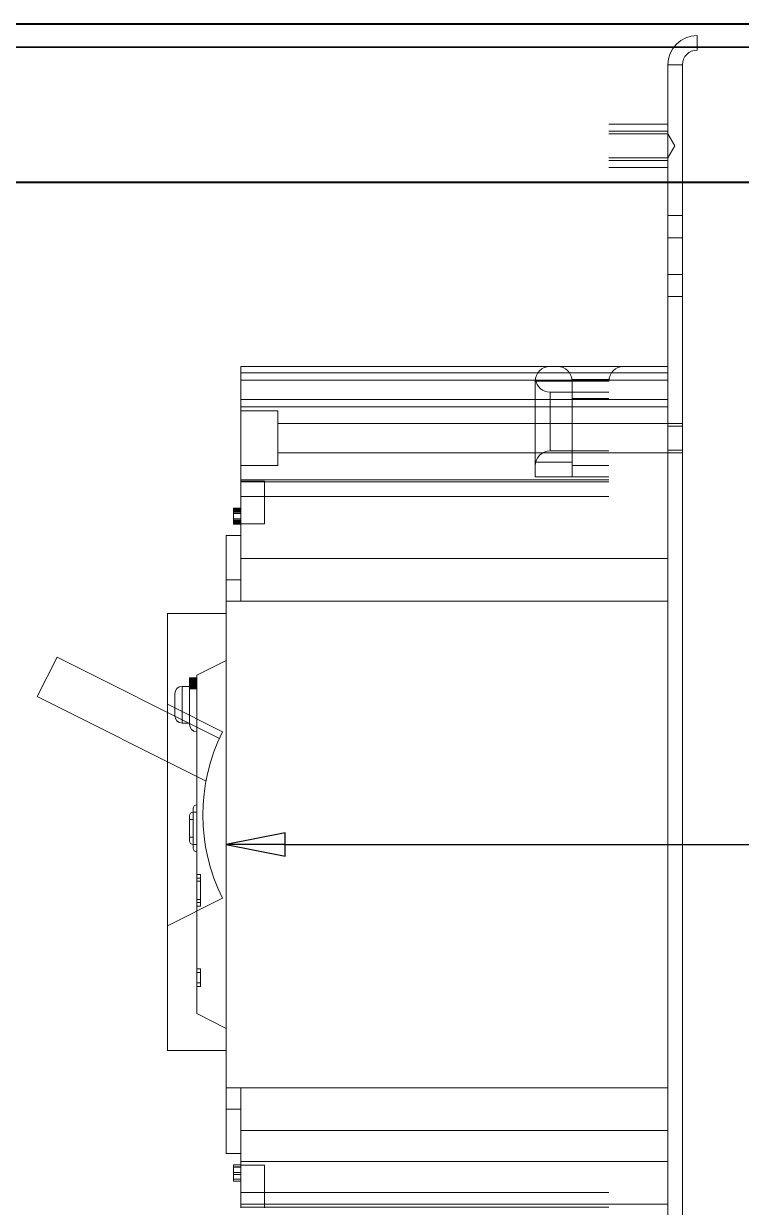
# Model space of a CAD drawing. Header units: millimetres. Extents: x 0 to 3364, y 0 to 2376.
# Drawn here: x 1990.8 to 2088.4, y 1212.4 to 1373.3 of the extents above; entities that cross this region are included whole.
import ezdxf

# ---------------------------------------------------------------- set-up
doc = ezdxf.new("R2010")
doc.units = ezdxf.units.MM
doc.header["$LTSCALE"] = 4
for name, color, linetype, lineweight, true_color in [('가려진 것(ISO)', 2, 'Continuous', 18, 0xffff00), ('가려진 좁은 것(ISO)', 2, 'Continuous', 18, 0xffff00), ('가시적인 것(ISO)', 3, 'Continuous', 40, 0x00ff00), ('가시적인 좁은 것(ISO)', 3, 'Continuous', 35, 0x00ff00), ('기호(ISO)', 5, 'Continuous', 25, 0x0000ff)]:
    doc.layers.add(name, color=color, linetype=linetype, lineweight=lineweight, true_color=true_color)

# ---------------------------------------------------------------- blocks, each defined once
blk = doc.blocks.new('품번기호11')
at = {"layer": '기호(ISO)', "color": 7}
for p, q in [((506.593, 315.825), (504.593, 315.425)), ((506.593, 315.025), (506.593, 315.825)), ((506.593, 315.425), (504.593, 315.425)), ((504.593, 315.425), (506.593, 315.025)), ((506.593, 315.425), (596.563, 315.425))]:
    blk.add_line(p, q, dxfattribs=at)
at = {"layer": '기호(ISO)', "color": 7, "flags": 128}
blk.add_lwpolyline([(506.593, 315.825), (504.593, 315.425), (506.593, 315.025), (506.593, 315.825)], dxfattribs=at)
at = {"layer": '기호(ISO)', "color": 7}
blk.add_solid([(506.593, 315.825), (504.593, 315.425), (506.593, 315.025), (506.593, 315.825)], dxfattribs=at)

msp = doc.modelspace()

# ---------------------------------------------------------------- linework, layer by layer
at = {"layer": '가려진 것(ISO)'}
for p, q in [((2078.3715, 1029.6988), (2078.3715, 1367.6988)), ((2080.3715, 1029.6988), (2080.3715, 1367.6988)), ((2078.3715, 1359.6488), (2070.3715, 1359.6488)), ((2078.3715, 1358.6988), (2070.3715, 1358.6988)), ((2078.3715, 1358.3198), (2070.3715, 1358.3198)), ((2079.3455, 1356.6988), (2078.3715, 1358.3198)), ((2079.3455, 1356.6988), (2078.3715, 1355.0778)), ((2078.3715, 1355.0778), (2070.3715, 1355.0778)), ((2070.3715, 1354.6988), (2078.3715, 1354.6988)), ((2078.3715, 1353.7488), (2070.3715, 1353.7488)), ((2078.3715, 1347.1988), (2080.3715, 1347.1988)), ((2078.3715, 1336.1988), (2080.3715, 1336.1988)), ((2020.3715, 1326.6988), (2020.3715, 1325.8351)), ((2078.3715, 1326.6988), (2020.3715, 1326.6988)), ((2020.3715, 1325.8351), (2020.3715, 1322.1988)), ((2020.3715, 1325.8351), (2078.3715, 1325.8351)), ((2020.3715, 1324.8388), (2078.3715, 1324.8388)), ((2020.3715, 1324.8314), (2078.3715, 1324.8314)), ((2060.3715, 1313.6988), (2060.3715, 1324.6988)), ((2070.3784, 1324.9383), (2065.3646, 1324.9383)), ((2065.3715, 1313.6988), (2065.3715, 1324.6988)), ((2070.3715, 1323.1988), (2062.3715, 1323.1988)), ((2070.3715, 1323.1779), (2065.3715, 1323.1779)), ((2020.3715, 1311.0988), (2020.3715, 1322.1988)), ((2078.3715, 1322.1988), (2020.3715, 1322.1988)), ((2070.3715, 1322.3213), (2065.3715, 1322.3213)), ((2078.3715, 1321.1988), (2020.3715, 1321.1988)), ((2025.3715, 1320.6488), (2020.3715, 1320.6488)), ((2025.3715, 1320.6488), (2025.3715, 1313.2488)), ((2078.3715, 1318.9488), (2025.3715, 1318.9488)), ((2080.3715, 1318.9488), (2078.3715, 1318.9488)), ((2078.3715, 1318.5698), (2080.3715, 1318.5698)), ((2078.3715, 1314.9488), (2025.3715, 1314.9488)), ((2070.3715, 1315.1988), (2062.3715, 1315.1988)), ((2065.3715, 1315.2196), (2070.3715, 1315.2196)), ((2078.3715, 1315.3278), (2080.3715, 1315.3278)), ((2078.3715, 1314.9488), (2080.3715, 1314.9488)), ((2025.3715, 1313.2488), (2020.3715, 1313.2488)), ((2060.3715, 1313.6988), (2060.3715, 1311.6988)), ((2065.3715, 1313.6988), (2065.3715, 1311.6988)), ((2065.3715, 1311.6988), (2060.3715, 1311.6988)), ((2070.3715, 1311.6988), (2065.3715, 1311.6988)), ((2020.3715, 1311.2911), (2070.3715, 1311.2911)), ((2020.3715, 1311.0988), (2020.3715, 1305.2988)), ((2023.5715, 1311.0988), (2020.3715, 1311.0988)), ((2023.5715, 1311.0988), (2023.5715, 1305.2988)), ((2020.3715, 1308.9988), (2070.3715, 1308.9988)), ((2019.3715, 1305.2488), (2019.3715, 1307.4488)), ((2020.3715, 1307.4488), (2019.3715, 1307.4488)), ((2020.3715, 1307.402), (2019.3715, 1307.402)), ((2020.3715, 1307.3084), (2019.3715, 1307.3084)), ((2020.3715, 1307.1679), (2019.3715, 1307.1679)), ((2020.3715, 1307.1211), (2019.3715, 1307.1211)), ((2020.3715, 1307.0275), (2019.3715, 1307.0275)), ((2020.3715, 1306.9339), (2019.3715, 1306.9339)), ((2020.3715, 1306.8871), (2019.3715, 1306.8871)), ((2020.3715, 1306.6998), (2019.3715, 1306.6998)), ((2020.3715, 1305.9977), (2019.3715, 1305.9977)), ((2020.3715, 1305.8105), (2019.3715, 1305.8105)), ((2020.3715, 1305.7637), (2019.3715, 1305.7637)), ((2020.3715, 1305.6701), (2019.3715, 1305.6701)), ((2020.3715, 1305.5764), (2019.3715, 1305.5764)), ((2020.3715, 1305.5296), (2019.3715, 1305.5296)), ((2020.3715, 1305.436), (2019.3715, 1305.436)), ((2020.3715, 1305.3892), (2019.3715, 1305.3892)), ((2020.3715, 1305.2956), (2019.3715, 1305.2956)), ((2020.3715, 1305.2488), (2019.3715, 1305.2488)), ((2020.3715, 1303.6988), (2020.3715, 1305.2988)), ((2023.5715, 1305.2988), (2020.3715, 1305.2988)), ((2018.3715, 1286.6988), (2018.3715, 1303.6988)), ((2020.3715, 1303.6988), (2018.3715, 1303.6988)), ((2020.3715, 1297.6988), (2020.3715, 1303.6988)), ((2078.3715, 1300.5988), (2020.3715, 1300.5988)), ((2020.3715, 1297.6988), (2020.3715, 1294.7988)), ((2018.3715, 1294.7988), (2020.3715, 1294.7988)), ((2078.3715, 1294.7988), (2020.3715, 1294.7988)), ((2018.3715, 1293.0988), (2010.3715, 1293.0988)), ((2010.3715, 1233.6988), (2010.3715, 1293.0988)), ((1992.6748, 1281.8199), (1995.3677, 1287.1817)), ((1995.3677, 1287.1817), (2017.4404, 1276.0962)), ((2014.3715, 1284.6988), (2018.3715, 1286.6988)), ((2018.3715, 1236.6988), (2018.3715, 1286.6988)), ((2013.3715, 1283.3488), (2013.3715, 1284.3488)), ((2014.3715, 1284.3488), (2013.3715, 1284.3488)), ((2014.3715, 1284.3169), (2013.3715, 1284.3169)), ((2014.3715, 1284.253), (2013.3715, 1284.253)), ((2014.3715, 1238.6988), (2014.3715, 1284.6988)), ((2013.3715, 1283.1988), (2012.3715, 1283.1988)), ((2014.3715, 1284.2211), (2013.3715, 1284.2211)), ((2014.3715, 1284.1573), (2013.3715, 1284.1573)), ((2014.3715, 1284.1254), (2013.3715, 1284.1254)), ((2014.3715, 1284.0615), (2013.3715, 1284.0615)), ((2014.3715, 1284.0296), (2013.3715, 1284.0296)), ((2014.3715, 1283.9977), (2013.3715, 1283.9977)), ((2014.3715, 1283.9658), (2013.3715, 1283.9658)), ((2014.3715, 1283.9339), (2013.3715, 1283.9339)), ((2014.3715, 1283.8701), (2013.3715, 1283.8701)), ((2014.3715, 1283.8381), (2013.3715, 1283.8381)), ((2014.3715, 1283.7743), (2013.3715, 1283.7743)), ((2014.3715, 1283.7105), (2013.3715, 1283.7105)), ((2014.3715, 1283.6786), (2013.3715, 1283.6786)), ((2014.3715, 1283.6467), (2013.3715, 1283.6467)), ((2014.3715, 1283.6147), (2013.3715, 1283.6147)), ((2014.3715, 1283.5828), (2013.3715, 1283.5828)), ((2014.3715, 1283.5509), (2013.3715, 1283.5509)), ((2014.3715, 1283.519), (2013.3715, 1283.519)), ((2014.3715, 1283.4871), (2013.3715, 1283.4871)), ((2014.3715, 1283.4552), (2013.3715, 1283.4552)), ((2014.3715, 1283.4232), (2013.3715, 1283.4232)), ((2014.3715, 1283.3913), (2013.3715, 1283.3913)), ((2014.3715, 1283.3594), (2013.3715, 1283.3594)), ((2013.3715, 1283.3488), (2013.3715, 1278.0488)), ((2014.3715, 1283.3275), (2013.3715, 1283.3275)), ((2014.3715, 1283.2956), (2013.3715, 1283.2956)), ((2014.3715, 1283.2318), (2013.3715, 1283.2318)), ((2014.3715, 1283.1998), (2013.3715, 1283.1998)), ((2014.3715, 1283.136), (2013.3715, 1283.136)), ((2014.3715, 1283.1041), (2013.3715, 1283.1041)), ((2014.3715, 1283.0722), (2013.3715, 1283.0722)), ((2014.3715, 1283.0403), (2013.3715, 1283.0403)), ((2014.3715, 1283.0084), (2013.3715, 1283.0084)), ((2014.3715, 1282.9764), (2013.3715, 1282.9764)), ((2014.3715, 1282.9445), (2013.3715, 1282.9445)), ((2014.3715, 1282.8807), (2013.3715, 1282.8807)), ((2014.3715, 1282.8488), (2013.3715, 1282.8488)), ((2015.6169, 1270.2979), (1992.6748, 1281.8199)), ((2011.3715, 1279.1988), (2011.3715, 1282.1988)), ((2010.3715, 1280.7654), (2017.8715, 1276.9988)), ((2013.3715, 1278.1988), (2012.3715, 1278.1988)), ((2013.8715, 1266.5988), (2013.8715, 1266.0988)), ((2013.3715, 1265.5988), (2013.3715, 1265.0988)), ((2013.3715, 1262.6988), (2013.3715, 1265.0988)), ((2013.8715, 1261.6988), (2013.8715, 1266.0988)), ((2013.3715, 1262.6988), (2013.3715, 1262.1988)), ((2013.8715, 1261.6988), (2013.8715, 1261.1988)), ((2014.3715, 1257.5988), (2014.8715, 1257.5988)), ((2014.8715, 1257.0988), (2014.3715, 1257.0988)), ((2014.8715, 1253.2988), (2014.8715, 1257.5988)), ((2017.8715, 1254.3988), (2010.3715, 1250.6321)), ((2014.8715, 1253.7988), (2014.3715, 1253.7988)), ((2014.3715, 1253.2988), (2014.8715, 1253.2988)), ((2014.3715, 1244.7988), (2014.8715, 1244.7988)), ((2014.8715, 1244.7988), (2014.8715, 1244.2988)), ((2014.8715, 1242.8988), (2014.8715, 1244.2988)), ((2014.3715, 1242.3988), (2014.8715, 1242.3988)), ((2014.8715, 1242.8988), (2014.8715, 1242.3988)), ((2018.3715, 1236.6988), (2014.3715, 1238.6988)), ((2018.3715, 1219.6988), (2018.3715, 1236.6988)), ((2018.3715, 1233.6988), (2010.3715, 1233.6988)), ((2018.3715, 1228.5988), (2020.3715, 1228.5988)), ((2020.3715, 1225.6988), (2020.3715, 1228.5988)), ((2020.3715, 1228.5988), (2078.3715, 1228.5988)), ((2020.3715, 1225.6988), (2020.3715, 1219.6988)), ((2020.3715, 1222.7988), (2078.3715, 1222.7988)), ((2020.3715, 1219.6988), (2018.3715, 1219.6988)), ((2020.3715, 1218.0988), (2020.3715, 1219.6988)), ((2078.3715, 1218.5988), (2020.3715, 1218.5988)), ((2019.3715, 1215.9288), (2019.3715, 1218.1488)), ((2020.3715, 1218.1488), (2019.3715, 1218.1488)), ((2020.3715, 1217.8654), (2019.3715, 1217.8654)), ((2020.3715, 1217.8181), (2019.3715, 1217.8181)), ((2020.3715, 1217.1096), (2019.3715, 1217.1096)), ((2020.3715, 1216.8262), (2019.3715, 1216.8262)), ((2020.3715, 1212.2988), (2020.3715, 1218.0988)), ((2023.5715, 1218.0988), (2020.3715, 1218.0988)), ((2023.5715, 1212.2988), (2023.5715, 1218.0988)), ((2020.3715, 1216.2122), (2019.3715, 1216.2122)), ((2020.3715, 1215.9288), (2019.3715, 1215.9288)), ((2020.3715, 1214.3988), (2070.3715, 1214.3988)), ((2078.3715, 1212.7988), (2020.3715, 1212.7988))]:
    msp.add_line(p, q, dxfattribs=at)
for centre, radius, start, end in [((2082.3715, 1367.6988), 4, 90, 180), ((2082.3715, 1367.6988), 2, 90, 180), ((2062.3715, 1324.6988), 2, 90, 180), ((2063.3715, 1324.6988), 2, 0, 90), ((2072.3715, 1324.6988), 2, 90, 180), ((2062.3715, 1325.1988), 2, 187.180731, 270), ((2062.3715, 1313.1988), 2, 90, 180), ((2014.3715, 1283.3488), 1, 90, 180), ((2012.3715, 1282.1988), 1, 90, 180), ((2012.3715, 1279.1988), 1, 180, 270), ((2014.3715, 1278.0488), 1, 180, 270), ((2040.3715, 1265.6988), 25.1782, 153.33318, 206.66682), ((2014.3715, 1266.5988), 0.5, 90, 180), ((2013.8715, 1265.5988), 0.5, 90, 180), ((2013.8715, 1262.1988), 0.5, 180, 270), ((2014.3715, 1261.1988), 0.5, 180, 270)]:
    msp.add_arc(centre, radius, start, end, dxfattribs=at)
at = {"layer": '가려진 좁은 것(ISO)'}
for p, q in [((2082.3715, 1371.6988), (2082.3715, 1369.6988)), ((2080.3715, 1367.6988), (2078.3715, 1367.6988)), ((2078.3715, 1344.1988), (2080.3715, 1344.1988)), ((2078.3715, 1339.1988), (2080.3715, 1339.1988)), ((2060.3715, 1324.6988), (2065.3715, 1324.6988)), ((2065.3715, 1324.6988), (2070.3715, 1324.6988)), ((2062.3715, 1315.1988), (2062.3715, 1323.1988)), ((2070.3715, 1323.1849), (2065.3715, 1323.1849)), ((2065.3715, 1315.2127), (2070.3715, 1315.2127)), ((2065.3715, 1313.6988), (2060.3715, 1313.6988)), ((2065.3715, 1313.2196), (2070.3715, 1313.2196)), ((2020.3715, 1310.9988), (2070.3715, 1310.9988)), ((2018.3715, 1297.6988), (2020.3715, 1297.6988)), ((2012.3715, 1278.1988), (2012.3715, 1283.1988)), ((2013.8715, 1265.0988), (2013.3715, 1265.0988)), ((2014.3715, 1266.0988), (2013.8715, 1266.0988)), ((2013.8715, 1262.6988), (2013.3715, 1262.6988)), ((2014.3715, 1261.6988), (2013.8715, 1261.6988)), ((2014.8715, 1256.6988), (2014.3715, 1256.6988)), ((2014.8715, 1254.1988), (2014.3715, 1254.1988)), ((2014.3715, 1244.2988), (2014.8715, 1244.2988)), ((2014.3715, 1242.8988), (2014.8715, 1242.8988)), ((2018.3715, 1225.6988), (2020.3715, 1225.6988)), ((2070.3715, 1212.3988), (2020.3715, 1212.3988))]:
    msp.add_line(p, q, dxfattribs=at)
at = {"layer": '가시적인 것(ISO)'}
for p, q in [((1951.0715, 1373.2988), (2239.6715, 1373.2988)), ((2240.1401, 1351.6988), (1950.6029, 1351.6988))]:
    msp.add_line(p, q, dxfattribs=at)
at = {"layer": '가시적인 좁은 것(ISO)'}
msp.add_line((2239.6715, 1370.0988), (1951.0715, 1370.0988), dxfattribs=at)

# ---------------------------------------------------------------- block references
at = {"layer": '기호(ISO)', "xscale": 4, "yscale": 4, "zscale": 4}
msp.add_blockref('품번기호11', (0, 0), dxfattribs=at)

doc.saveas('drawing.dxf')
